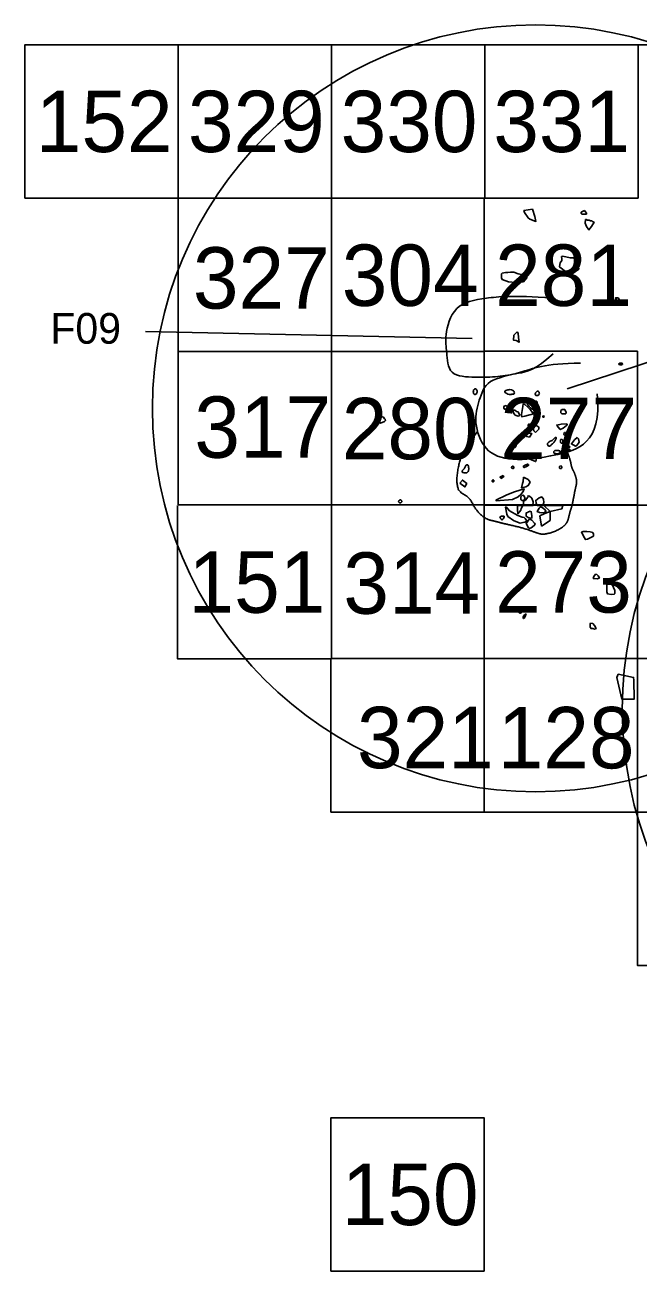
# Model space of a CAD drawing. Extents: x 99000 to 99350, y 90920 to 91217.
# Drawn here: x 99204.99 to 99224.99, y 91070 to 91110.62 of the extents above; entities that cross this region are included whole.
import ezdxf

# ---------------------------------------------------------------- set-up
doc = ezdxf.new("R2010")
doc.units = 0
for name, color, linetype in [('Brick', 7, 'Continuous'), ('Feature Numbers', 7, 'Continuous'), ('House Areas', 7, 'Continuous'), ('Quadrat Lines', 7, 'Continuous'), ('Quadrat Numbers', 7, 'Continuous'), ('Stone', 7, 'Continuous'), ('Subfloor Pit', 7, 'Continuous')]:
    doc.layers.add(name, color=color, linetype=linetype)

msp = doc.modelspace()

# ---------------------------------------------------------------- linework, layer by layer
at = {"layer": 'Brick'}
for points in [[(99221.231, 91097.263), (99221.261, 91097.296), (99221.334, 91097.327), (99221.436, 91097.311), (99221.526, 91097.305), (99221.448, 91097.189), (99221.368, 91097.205), (99221.333, 91097.226), (99221.283, 91097.232)], [(99223.005, 91097.171), (99222.917, 91097.095), (99222.819, 91096.962), (99222.946, 91096.891), (99222.997, 91096.917), (99223.071, 91097.02), (99223.051, 91097.125)], [(99219.174, 91095.685), (99219.345, 91095.561), (99219.37, 91095.615), (99219.397, 91095.651), (99219.405, 91095.679), (99219.263, 91095.786)], [(99221.25, 91095.877), (99221.242, 91095.741), (99221.222, 91095.67), (99221.192, 91095.529), (99221.333, 91095.566), (99221.408, 91095.606), (99221.467, 91095.719), (99221.402, 91095.8), (99221.321, 91095.85)], [(99221.062, 91094.955), (99221.055, 91094.831), (99221.071, 91094.688), (99221.17, 91094.808), (99221.182, 91094.86), (99221.236, 91094.955)], [(99221.252, 91094.955), (99221.252, 91095.096), (99221.293, 91095.123), (99221.318, 91095.128), (99221.394, 91095.227), (99221.407, 91095.275), (99221.454, 91095.264), (99221.53, 91095.192), (99221.569, 91095.081), (99221.562, 91094.955)], [(99221.698, 91094.955), (99221.664, 91095.033), (99221.655, 91095.121), (99221.77, 91095.207), (99221.851, 91095.236), (99221.903, 91095.16), (99221.914, 91095.057), (99221.889, 91094.955)], [(99221.92, 91094.955), (99222.125, 91094.763), (99222.502, 91094.847), (99222.538, 91094.955)], [(99221.469, 91094.777), (99221.401, 91094.742), (99221.379, 91094.718), (99221.341, 91094.714), (99221.344, 91094.608), (99221.411, 91094.568), (99221.491, 91094.546), (99221.527, 91094.55), (99221.525, 91094.633), (99221.508, 91094.752)], [(99221.835, 91094.913), (99221.799, 91094.905), (99221.764, 91094.874), (99221.704, 91094.76), (99221.774, 91094.723), (99221.854, 91094.716), (99221.939, 91094.729), (99221.987, 91094.757), (99221.96, 91094.817), (99221.909, 91094.854)], [(99221.841, 91094.288), (99221.792, 91094.617), (99221.953, 91094.694), (99222.125, 91094.763), (99222.126, 91094.669), (99222.122, 91094.469)]]:
    msp.add_lwpolyline(points, close=True, dxfattribs=at)
for points in [[(99221.699, 91098.681), (99221.663, 91098.654), (99221.638, 91098.611), (99221.632, 91098.573), (99221.649, 91098.545), (99221.683, 91098.534), (99221.73, 91098.545), (99221.765, 91098.573), (99221.776, 91098.614), (99221.767, 91098.651), (99221.745, 91098.678), (99221.699, 91098.681), (99221.699, 91098.681), (99221.699, 91098.681)], [(99221.487, 91098.287), (99221.468, 91098.3), (99221.436, 91098.307), (99221.407, 91098.296), (99221.379, 91098.28), (99221.379, 91098.256), (99221.399, 91098.228), (99221.425, 91098.205), (99221.464, 91098.155), (99221.506, 91098.124), (99221.549, 91098.1), (99221.58, 91098.09), (99221.601, 91098.097), (99221.615, 91098.115), (99221.612, 91098.144), (99221.6, 91098.168), (99221.577, 91098.205), (99221.549, 91098.233), (99221.526, 91098.248), (99221.505, 91098.262), (99221.487, 91098.287), (99221.487, 91098.287), (99221.487, 91098.287)], [(99221.642, 91097.733), (99221.643, 91097.696), (99221.642, 91097.654), (99221.643, 91097.633), (99221.648, 91097.624), (99221.671, 91097.617), (99221.696, 91097.624), (99221.707, 91097.647), (99221.707, 91097.705), (99221.708, 91097.75), (99221.705, 91097.774), (99221.679, 91097.778), (99221.649, 91097.77), (99221.642, 91097.733), (99221.642, 91097.733), (99221.642, 91097.733)], [(99221.903, 91097.894), (99221.867, 91097.859), (99221.906, 91097.818), (99221.938, 91097.849), (99221.903, 91097.894), (99221.903, 91097.894), (99221.903, 91097.894)], [(99221.476, 91097.573), (99221.469, 91097.591), (99221.447, 91097.607), (99221.425, 91097.617), (99221.419, 91097.603), (99221.405, 91097.579), (99221.402, 91097.559), (99221.416, 91097.535), (99221.439, 91097.522), (99221.467, 91097.522), (99221.476, 91097.528), (99221.476, 91097.573), (99221.476, 91097.573), (99221.476, 91097.573)], [(99222.507, 91097.115), (99222.479, 91097.112), (99222.459, 91097.087), (99222.453, 91097.041), (99222.461, 91097.012), (99222.486, 91096.99), (99222.513, 91096.982), (99222.532, 91096.99), (99222.543, 91097.007), (99222.541, 91097.033), (99222.541, 91097.072), (99222.533, 91097.103), (99222.507, 91097.115), (99222.507, 91097.115), (99222.507, 91097.115)], [(99222.618, 91097.339), (99222.597, 91097.342), (99222.577, 91097.316), (99222.574, 91097.295), (99222.574, 91097.261), (99222.598, 91097.248), (99222.62, 91097.253), (99222.637, 91097.271), (99222.635, 91097.307), (99222.618, 91097.339), (99222.618, 91097.339), (99222.618, 91097.339)], [(99222.296, 91096.647), (99222.354, 91096.638), (99222.424, 91096.655), (99222.447, 91096.673), (99222.458, 91096.706), (99222.452, 91096.723), (99222.415, 91096.746), (99222.387, 91096.75), (99222.353, 91096.744), (99222.33, 91096.747), (99222.303, 91096.755), (99222.26, 91096.738), (99222.243, 91096.72), (99222.235, 91096.686), (99222.257, 91096.661), (99222.296, 91096.647), (99222.296, 91096.647), (99222.296, 91096.647)], [(99219.379, 91096.258), (99219.353, 91096.223), (99219.339, 91096.192), (99219.328, 91096.164), (99219.312, 91096.143), (99219.292, 91096.125), (99219.272, 91096.109), (99219.258, 91096.089), (99219.249, 91096.064), (99219.25, 91096.044), (99219.265, 91096.035), (99219.292, 91096.028), (99219.326, 91096.025), (99219.353, 91096.018), (99219.376, 91096.015), (99219.403, 91096.023), (99219.432, 91096.044), (99219.452, 91096.07), (99219.46, 91096.097), (99219.468, 91096.134), (99219.468, 91096.177), (99219.462, 91096.223), (99219.454, 91096.259), (99219.435, 91096.282), (99219.418, 91096.291), (99219.386, 91096.269), (99219.379, 91096.258), (99219.379, 91096.258), (99219.379, 91096.258)], [(99220.905, 91096.243), (99220.873, 91096.23), (99220.856, 91096.196), (99220.877, 91096.164), (99220.917, 91096.157), (99220.937, 91096.173), (99220.943, 91096.202), (99220.934, 91096.228), (99220.905, 91096.243), (99220.905, 91096.243), (99220.905, 91096.243)], [(99221.313, 91096.275), (99221.29, 91096.263), (99221.267, 91096.249), (99221.252, 91096.241), (99221.247, 91096.235), (99221.252, 91096.217), (99221.262, 91096.202), (99221.274, 91096.195), (99221.296, 91096.2), (99221.32, 91096.214), (99221.348, 91096.228), (99221.38, 91096.243), (99221.404, 91096.247), (99221.421, 91096.267), (99221.421, 91096.288), (99221.412, 91096.297), (99221.389, 91096.304), (99221.367, 91096.296), (99221.313, 91096.275), (99221.313, 91096.275), (99221.313, 91096.275)], [(99222.48, 91096.251), (99222.443, 91096.247), (99222.428, 91096.21), (99222.432, 91096.175), (99222.45, 91096.156), (99222.485, 91096.157), (99222.499, 91096.171), (99222.505, 91096.201), (99222.5, 91096.227), (99222.491, 91096.243), (99222.48, 91096.251), (99222.48, 91096.251), (99222.48, 91096.251)], [(99220.26, 91095.791), (99220.232, 91095.778), (99220.225, 91095.747), (99220.242, 91095.728), (99220.278, 91095.722), (99220.288, 91095.746), (99220.29, 91095.773), (99220.283, 91095.785), (99220.26, 91095.791), (99220.26, 91095.791), (99220.26, 91095.791)], [(99221.262, 91095.288), (99221.221, 91095.288), (99221.179, 91095.26), (99221.158, 91095.209), (99221.166, 91095.159), (99221.186, 91095.129), (99221.221, 91095.115), (99221.262, 91095.129), (99221.288, 91095.165), (99221.302, 91095.207), (99221.262, 91095.288), (99221.262, 91095.288), (99221.262, 91095.288)]]:
    msp.add_open_spline(points, degree=3, dxfattribs=at)
at = {"layer": 'Feature Numbers'}
for p, q in [((99231.454, 91101.666), (99222.684, 91098.756)), ((99208.921, 91100.626), (99219.58, 91100.403))]:
    msp.add_line(p, q, dxfattribs=at)
at = {"layer": 'House Areas'}
for centre in [(99221.649, 91098.124), (99236.976, 91088.315)]:
    msp.add_circle(centre, 12.5, dxfattribs=at)
at = {"layer": 'Quadrat Lines'}
for p, q in [((99219.973, 91099.96), (99219.973, 91104.96)), ((99214.992, 91099.979), (99219.992, 91099.979)), ((99214.988, 91094.979), (99219.988, 91094.979)), ((99214.988, 91094.979), (99214.988, 91089.979))]:
    msp.add_line(p, q, dxfattribs=at)
for points in [[(99204.992, 91104.979), (99209.992, 91104.979), (99209.992, 91109.979), (99204.992, 91109.979)], [(99209.992, 91104.979), (99214.992, 91104.979), (99214.992, 91109.979), (99209.992, 91109.979)], [(99209.992, 91104.979), (99214.992, 91104.979), (99214.992, 91109.979), (99209.992, 91109.979)], [(99214.992, 91104.979), (99219.992, 91104.979), (99219.992, 91109.979), (99214.992, 91109.979)], [(99219.992, 91104.979), (99224.992, 91104.979), (99224.992, 91109.979), (99219.992, 91109.979)], [(99209.992, 91099.979), (99214.992, 91099.979), (99214.992, 91104.979), (99209.992, 91104.979)], [(99209.992, 91094.979), (99214.992, 91094.979), (99214.992, 91099.979), (99209.992, 91099.979)], [(99219.973, 91094.983), (99224.973, 91094.983), (99224.973, 91099.983), (99219.973, 91099.983)], [(99219.973, 91089.964), (99224.973, 91089.964), (99224.973, 91094.964), (99219.973, 91094.964)], [(99229.973, 91094.964), (99224.973, 91094.964), (99224.973, 91089.964), (99229.973, 91089.964)], [(99214.973, 91084.964), (99219.973, 91084.964), (99219.973, 91089.964), (99214.973, 91089.964)], [(99219.973, 91084.964), (99224.973, 91084.964), (99224.973, 91089.964), (99219.973, 91089.964)], [(99229.973, 91089.964), (99224.973, 91089.964), (99224.973, 91084.964), (99229.973, 91084.964)], [(99224.973, 91084.964), (99229.973, 91084.964), (99229.973, 91079.964), (99224.973, 91079.964)], [(99214.971, 91069.998), (99219.971, 91069.998), (99219.971, 91074.998), (99214.971, 91074.998)]]:
    msp.add_lwpolyline(points, close=True, dxfattribs=at)
for points in [[(99224.992, 91109.979), (99229.992, 91109.979), (99229.992, 91104.979)], [(99214.973, 91089.955), (99209.973, 91089.955), (99209.973, 91094.955)]]:
    msp.add_lwpolyline(points, dxfattribs=at)
at = {"layer": 'Stone'}
for points in [[(99221.553, 91104.618), (99221.27, 91104.571), (99221.285, 91104.504), (99221.406, 91104.333), (99221.463, 91104.296), (99221.661, 91104.217), (99221.624, 91104.379)], [(99223.134, 91104.521), (99223.135, 91104.476), (99223.159, 91104.459), (99223.307, 91104.459), (99223.314, 91104.487), (99223.244, 91104.569)], [(99223.275, 91104.275), (99223.269, 91104.158), (99223.305, 91104.051), (99223.39, 91103.943), (99223.478, 91104.053), (99223.556, 91104.188), (99223.505, 91104.212), (99223.482, 91104.233), (99223.436, 91104.234), (99223.401, 91104.255), (99223.342, 91104.258), (99223.298, 91104.278)], [(99222.492, 91103.079), (99222.51, 91103.003), (99222.502, 91102.944), (99222.447, 91102.87), (99222.429, 91102.753), (99222.437, 91102.724), (99222.628, 91102.59), (99222.716, 91102.565), (99222.757, 91102.535), (99222.79, 91102.497), (99222.878, 91102.529), (99223.064, 91102.663), (99223.027, 91102.88), (99222.97, 91102.986), (99222.877, 91103.032), (99222.774, 91103.032), (99222.535, 91103.08)], [(99220.539, 91102.512), (99220.537, 91102.379), (99220.558, 91102.325), (99220.763, 91102.246), (99220.998, 91102.228), (99221.251, 91102.249), (99221.302, 91102.302), (99221.36, 91102.384), (99221.357, 91102.432), (99221.193, 91102.485), (99221.076, 91102.509), (99220.943, 91102.565), (99220.831, 91102.565), (99220.743, 91102.551), (99220.664, 91102.549), (99220.563, 91102.528)], [(99224.252, 91101.715), (99224.316, 91101.592), (99224.407, 91101.585), (99224.405, 91101.629), (99224.339, 91101.722), (99224.259, 91101.73)], [(99221.044, 91100.616), (99220.935, 91100.509), (99220.932, 91100.346), (99221.013, 91100.333), (99221.113, 91100.281), (99221.093, 91100.435), (99221.078, 91100.576)], [(99221.243, 91098.273), (99221.234, 91098.179), (99221.189, 91097.919), (99221.198, 91097.852), (99221.303, 91097.871), (99221.578, 91097.942), (99221.471, 91098.084), (99221.4, 91098.166), (99221.294, 91098.245)], [(99216.611, 91097.862), (99216.683, 91097.841), (99216.72, 91097.784), (99216.743, 91097.77), (99216.75, 91097.731), (99216.723, 91097.69), (99216.593, 91097.64), (99216.568, 91097.681), (99216.591, 91097.825)], [(99220.946, 91098.073), (99220.908, 91098.046), (99220.935, 91097.953), (99220.987, 91097.903), (99221.077, 91097.871), (99221.133, 91097.891), (99221.079, 91098.007), (99221.028, 91098.024), (99220.976, 91098.061)], [(99222.475, 91098.049), (99222.52, 91098.084), (99222.598, 91098.086), (99222.619, 91098.069), (99222.649, 91097.991), (99222.634, 91097.946), (99222.503, 91097.948), (99222.477, 91097.976)], [(99219.468, 91097.556), (99219.464, 91097.713), (99219.547, 91097.725), (99219.618, 91097.726), (99219.629, 91097.641), (99219.542, 91097.604)], [(99221.651, 91097.34), (99221.596, 91097.389), (99221.565, 91097.484), (99221.574, 91097.568), (99221.6, 91097.59), (99221.656, 91097.579), (99221.755, 91097.514), (99221.752, 91097.443)], [(99222.671, 91097.617), (99222.481, 91097.604), (99222.34, 91097.579), (99222.383, 91097.506), (99222.453, 91097.432), (99222.544, 91097.478), (99222.658, 91097.561), (99222.683, 91097.598)], [(99221.656, 91096.613), (99221.671, 91096.532), (99221.671, 91096.43), (99221.649, 91096.388), (99221.387, 91096.504), (99221.299, 91096.57), (99221.281, 91096.609), (99221.391, 91096.594), (99221.481, 91096.611), (99221.527, 91096.609), (99221.578, 91096.616)], [(99220.593, 91095.936), (99220.488, 91095.88), (99220.529, 91095.837), (99220.6, 91095.895), (99220.613, 91095.917)], [(99220.348, 91095.126), (99220.713, 91095.308), (99220.965, 91095.403), (99221.281, 91095.499), (99221.249, 91095.413), (99221.173, 91095.31), (99221.085, 91095.235), (99220.901, 91095.149), (99220.367, 91095.113)], [(99220.485, 91094.588), (99220.512, 91094.518), (99220.543, 91094.486), (99220.56, 91094.485), (99220.597, 91094.519), (99220.62, 91094.572), (99220.62, 91094.604), (99220.593, 91094.612), (99220.538, 91094.61)], [(99220.664, 91094.898), (99220.708, 91094.679), (99220.747, 91094.598), (99220.926, 91094.472), (99221.057, 91094.41), (99221.147, 91094.385), (99221.235, 91094.398), (99221.298, 91094.418), (99221.36, 91094.458), (99221.329, 91094.495), (99221.31, 91094.534), (99221.274, 91094.56), (99221.21, 91094.575), (99221.072, 91094.632), (99220.799, 91094.782), (99220.732, 91094.86), (99220.689, 91094.91)], [(99221.456, 91094.519), (99221.341, 91094.371), (99221.414, 91094.226), (99221.442, 91094.205), (99221.51, 91094.231), (99221.606, 91094.304), (99221.632, 91094.343), (99221.615, 91094.382), (99221.523, 91094.48)], [(99223.152, 91094.094), (99223.212, 91093.954), (99223.273, 91093.847), (99223.339, 91093.856), (99223.54, 91093.961), (99223.543, 91094.017), (99223.514, 91094.073), (99223.433, 91094.096), (99223.318, 91094.108), (99223.188, 91094.108)], [(99223.606, 91092.714), (99223.553, 91092.641), (99223.532, 91092.582), (99223.674, 91092.57), (99223.729, 91092.594), (99223.693, 91092.667), (99223.652, 91092.704)], [(99223.999, 91092.454), (99223.978, 91092.433), (99223.969, 91092.41), (99223.976, 91092.144), (99223.991, 91092.077), (99224.117, 91092.06), (99224.215, 91092.062), (99224.239, 91092.093), (99224.235, 91092.186), (99224.147, 91092.385), (99224.109, 91092.458)], [(99223.445, 91091.124), (99223.43, 91091.084), (99223.43, 91090.991), (99223.461, 91090.943), (99223.52, 91090.95), (99223.569, 91090.925), (99223.625, 91090.943), (99223.566, 91091.046), (99223.515, 91091.107)], [(99224.347, 91089.456), (99224.296, 91089.347), (99224.457, 91088.647), (99224.865, 91088.647), (99224.85, 91089.259), (99224.843, 91089.354)]]:
    msp.add_lwpolyline(points, close=True, dxfattribs=at)
for points in [[(99224.458, 91099.601), (99224.408, 91099.604), (99224.352, 91099.574), (99224.363, 91099.558), (99224.408, 91099.539), (99224.453, 91099.544), (99224.486, 91099.554), (99224.494, 91099.574), (99224.486, 91099.591), (99224.458, 91099.601), (99224.458, 91099.601), (99224.458, 91099.601)], [(99219.628, 91098.724), (99219.609, 91098.657), (99219.628, 91098.59), (99219.665, 91098.57), (99219.702, 91098.576), (99219.731, 91098.611), (99219.746, 91098.646), (99219.744, 91098.696), (99219.722, 91098.735), (99219.692, 91098.759), (99219.661, 91098.757), (99219.628, 91098.724), (99219.628, 91098.724), (99219.628, 91098.724)], [(99220.862, 91098.729), (99220.791, 91098.738), (99220.699, 91098.721), (99220.65, 91098.695), (99220.635, 91098.66), (99220.703, 91098.605), (99220.792, 91098.574), (99220.828, 91098.575), (99220.877, 91098.583), (99220.914, 91098.583), (99220.94, 91098.587), (99220.959, 91098.609), (99220.957, 91098.648), (99220.946, 91098.69), (99220.914, 91098.706), (99220.862, 91098.729), (99220.862, 91098.729), (99220.862, 91098.729)], [(99220.675, 91098.213), (99220.63, 91098.213), (99220.604, 91098.162), (99220.624, 91098.106), (99220.677, 91098.093), (99220.714, 91098.123), (99220.731, 91098.16), (99220.708, 91098.194), (99220.675, 91098.213), (99220.675, 91098.213), (99220.675, 91098.213)], [(99221.628, 91098.353), (99221.606, 91098.314), (99221.617, 91098.282), (99221.632, 91098.254), (99221.669, 91098.254), (99221.703, 91098.282), (99221.707, 91098.32), (99221.695, 91098.344), (99221.667, 91098.364), (99221.628, 91098.353), (99221.628, 91098.353), (99221.628, 91098.353)], [(99222.965, 91097.83), (99222.931, 91097.821), (99222.918, 91097.772), (99222.942, 91097.738), (99222.976, 91097.742), (99222.987, 91097.753), (99222.985, 91097.789), (99222.965, 91097.83), (99222.965, 91097.83), (99222.965, 91097.83)], [(99221.017, 91096.921), (99221.021, 91096.876), (99220.978, 91096.839), (99220.929, 91096.854), (99220.901, 91096.902), (99220.894, 91096.944), (99220.909, 91096.983), (99220.933, 91096.994), (99220.968, 91096.975), (99221.017, 91096.921), (99221.017, 91096.921), (99221.017, 91096.921)], [(99222.055, 91097.004), (99222.032, 91096.979), (99222.031, 91096.949), (99222.056, 91096.903), (99222.091, 91096.886), (99222.11, 91096.889), (99222.141, 91096.909), (99222.184, 91096.954), (99222.22, 91096.985), (99222.241, 91097.01), (99222.274, 91097.052), (99222.304, 91097.101), (99222.322, 91097.135), (99222.327, 91097.166), (99222.313, 91097.179), (99222.296, 91097.181), (99222.276, 91097.167), (99222.254, 91097.144), (99222.236, 91097.122), (99222.214, 91097.102), (99222.19, 91097.082), (99222.133, 91097.052), (99222.055, 91097.004), (99222.055, 91097.004), (99222.055, 91097.004)], [(99222.694, 91096.863), (99222.666, 91096.843), (99222.644, 91096.803), (99222.679, 91096.796), (99222.721, 91096.817), (99222.758, 91096.848), (99222.766, 91096.878), (99222.751, 91096.889), (99222.726, 91096.884), (99222.694, 91096.863), (99222.694, 91096.863), (99222.694, 91096.863)], [(99222.753, 91096.791), (99222.719, 91096.754), (99222.755, 91096.72), (99222.792, 91096.751), (99222.753, 91096.791), (99222.753, 91096.791), (99222.753, 91096.791)], [(99217.248, 91095.141), (99217.215, 91095.141), (99217.189, 91095.124), (99217.18, 91095.1), (99217.185, 91095.077), (99217.193, 91095.061), (99217.208, 91095.042), (99217.233, 91095.038), (99217.255, 91095.046), (99217.276, 91095.062), (99217.285, 91095.072), (99217.284, 91095.096), (99217.271, 91095.125), (99217.248, 91095.141), (99217.248, 91095.141), (99217.248, 91095.141)], [(99221.161, 91091.568), (99221.124, 91091.547), (99221.101, 91091.501), (99221.109, 91091.457), (99221.139, 91091.447), (99221.173, 91091.449), (99221.204, 91091.481), (99221.212, 91091.515), (99221.204, 91091.54), (99221.161, 91091.568), (99221.161, 91091.568), (99221.161, 91091.568)], [(99221.287, 91091.39), (99221.26, 91091.356), (99221.246, 91091.324), (99221.243, 91091.276), (99221.257, 91091.266), (99221.29, 91091.291), (99221.305, 91091.341), (99221.336, 91091.4), (99221.341, 91091.424), (99221.309, 91091.41), (99221.287, 91091.39), (99221.287, 91091.39), (99221.287, 91091.39)]]:
    msp.add_open_spline(points, degree=3, dxfattribs=at)
at = {"layer": 'Subfloor Pit'}
for points, degree in [([(99222.186, 91101.721), (99220.88, 91101.816), (99219.997, 91101.721), (99218.95, 91101.53), (99218.665, 91100.406), (99218.769, 91100.017), (99218.774, 91099.164), (99219.714, 91099.136), (99220.432, 91099.137), (99221.038, 91099.266), (99221.649, 91099.361), (99222.224, 91099.903)], 3), ([(99223.114, 91099.594), (99221.951, 91099.595), (99221.135, 91099.234), (99220.033, 91099.087), (99219.808, 91098.38), (99219.619, 91097.706), (99219.945, 91096.709), (99220.832, 91096.383), (99222.186, 91096.537), (99223.826, 91096.974), (99223.654, 91098.601)], 3), ([(99222.686, 91096.691), (99222.775, 91096.47), (99222.833, 91096.162), (99222.929, 91096.007), (99223.002, 91095.728), (99222.929, 91095.434), (99222.848, 91094.978), (99222.753, 91094.691), (99222.686, 91094.368), (99222.363, 91094.133), (99221.959, 91094.015), (99221.768, 91094.03), (99221.238, 91094.228), (99220.694, 91094.346), (99220.393, 91094.427), (99220.025, 91094.508), (99219.68, 91094.831), (99219.489, 91095.235), (99219.048, 91095.449), (99219.129, 91096.375), (99219.459, 91096.978), (99219.753, 91097.367)], 2)]:
    msp.add_open_spline(points, degree=degree, dxfattribs=at)

# ---------------------------------------------------------------- texts
at = {"layer": 'Feature Numbers'}
msp.add_text('F09', height=1, dxfattribs=at).set_placement((99205.822, 91100.231))
at = {"layer": 'Quadrat Numbers'}
for s, p in [('152', (99205.347, 91106.479)), ('329', (99210.309, 91106.478)), ('330', (99215.29, 91106.478)), ('331', (99220.27, 91106.478)), ('304', (99215.328, 91101.464)), ('281', (99220.328, 91101.464)), ('327', (99210.472, 91101.376)), ('317', (99210.519, 91096.512)), ('280', (99215.328, 91096.464)), ('277', (99220.498, 91096.469)), ('151', (99210.328, 91091.459)), ('314', (99215.379, 91091.427)), ('273', (99220.328, 91091.464)), ('321', (99215.825, 91086.393)), ('128', (99220.415, 91086.388)), ('150', (99215.326, 91071.498))]:
    msp.add_text(s, height=2, dxfattribs=at).set_placement(p)

doc.saveas('drawing.dxf')
